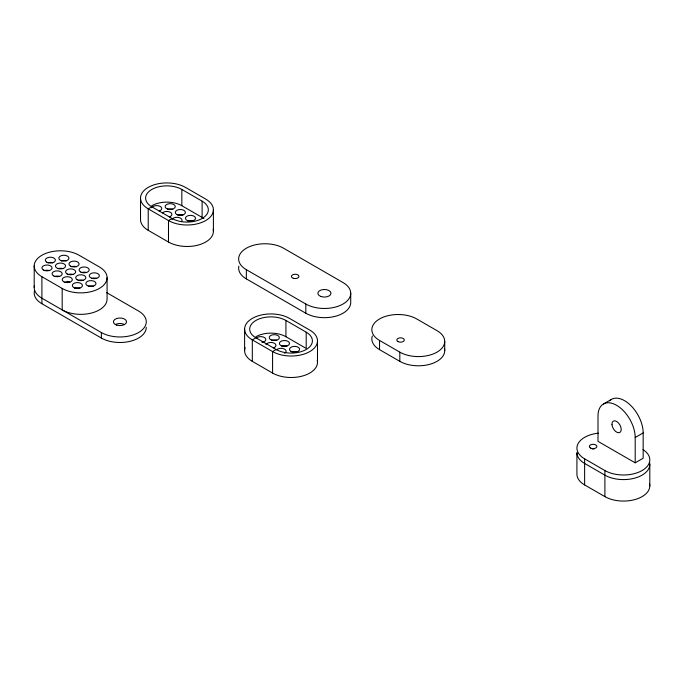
<?xml version="1.0" encoding="UTF-8"?>
<svg xmlns="http://www.w3.org/2000/svg" width="684" height="684" viewBox="0 0 684 684"><rect width="100%" height="100%" fill="white"/><g stroke="black" fill="none" stroke-linecap="round" stroke-linejoin="round"><path stroke-width="1.03" d="M151.814 206.782A21.23 12.261 0 0 1 151.814 189.451A21.23 12.261 0 0 1 181.841 189.451L202.113 201.147A21.23 12.261 0 0 1 202.113 218.487A21.23 12.261 0 0 1 172.086 218.487L151.814 206.782L148.223 208.851L148.223 230.328L168.495 242.033A26.308 15.185 0 0 0 198.728 244.915A26.308 15.185 0 0 0 213.177 229.311M172.086 218.487L168.495 220.556L148.223 208.851A26.308 15.185 0 0 1 148.223 187.373A26.308 15.185 0 0 1 185.424 187.373L205.696 199.078A26.308 15.185 0 0 1 205.696 220.556A26.308 15.185 0 0 1 168.495 220.556L168.495 242.033M255.901 337.793A21.23 12.261 0 0 1 255.901 320.463A21.23 12.261 0 0 1 285.921 320.463L306.193 332.168A21.23 12.261 0 0 1 306.193 349.498A21.23 12.261 0 0 1 276.174 349.498L255.901 337.793L252.311 339.871L252.311 361.349L272.583 373.054A26.308 15.185 0 0 0 302.815 375.935A26.308 15.185 0 0 0 317.265 360.331M276.174 349.498L272.583 351.576L252.311 339.871A26.308 15.185 0 0 1 252.311 318.393A26.308 15.185 0 0 1 289.512 318.393L309.784 330.098A26.308 15.185 0 0 1 309.784 351.576A26.308 15.185 0 0 1 272.583 351.576L272.583 373.054M603.442 403.996L611.41 399.388M643.165 432.912L643.165 458.22L635.197 462.829L635.197 437.512L643.165 432.912A26.308 15.185 60 0 0 630.315 405.065A26.308 15.185 60 0 0 609.512 400.858M635.197 462.829L597.996 441.351L597.996 416.034A26.308 15.185 60 0 1 616.592 405.296A26.308 15.185 60 0 1 635.197 437.512M151.814 205.713A21.23 12.261 0 0 1 181.841 205.713L202.113 217.409A21.23 12.261 0 0 1 203.943 218.615M379.543 340.435L399.815 352.14A26.308 15.185 0 0 0 437.016 352.14A26.308 15.185 0 0 0 437.016 330.663L416.744 318.958A26.308 15.185 0 0 0 379.543 318.958A26.308 15.185 0 0 0 379.543 340.435L379.543 349.644L399.815 361.349A26.308 15.185 0 0 0 430.056 364.23A26.308 15.185 0 0 0 444.497 348.626M598.329 433.177A26.308 15.185 0 0 0 578.083 443.625A26.308 15.185 0 0 0 584.623 458.836L604.895 470.541A26.308 15.185 0 0 0 641.609 470.823A26.308 15.185 0 0 0 643.037 449.636M246.351 269.684L305.816 304.021A26.308 15.185 0 0 0 343.017 304.021A26.308 15.185 0 0 0 343.017 282.543L283.552 248.207A26.308 15.185 0 0 0 246.351 248.207A26.308 15.185 0 0 0 246.351 269.684L246.351 278.892L305.816 313.221A26.308 15.185 0 0 0 334.485 316.512A26.308 15.185 0 0 0 350.721 302.482L350.721 293.282M649.578 462.427A26.308 15.185 0 0 1 635.128 478.031A26.308 15.185 0 0 1 604.895 475.149L584.623 463.444A26.308 15.185 0 0 1 576.92 452.705L576.92 474.183A26.308 15.185 0 0 0 584.623 484.922L604.895 496.627A26.308 15.185 0 0 0 635.128 499.508A26.308 15.185 0 0 0 649.578 483.904M255.901 336.725A21.23 12.261 0 0 1 285.921 336.725L306.193 348.43L306.193 332.168M106.67 292.632L138.57 311.049A26.308 15.185 0 0 1 138.57 332.527A26.308 15.185 0 0 1 101.369 332.527L41.904 298.198A26.308 15.185 0 0 1 34.422 285.476M41.904 276.721L62.176 288.426A26.308 15.185 0 0 0 99.377 288.426A26.308 15.185 0 0 0 99.377 266.948L79.105 255.243A26.308 15.185 0 0 0 41.904 255.243A26.308 15.185 0 0 0 41.904 276.721L41.904 303.722L101.369 338.05A26.308 15.185 0 0 0 130.037 341.342A26.308 15.185 0 0 0 146.273 327.311M649.8 464.41L649.8 485.888M604.895 470.541L604.895 496.627M584.623 458.836L584.623 484.922M444.72 341.401L444.72 350.61M399.815 352.14L399.815 361.349M317.487 340.837L317.487 362.315M305.816 304.021L305.816 313.221M285.921 320.463L285.921 336.725M244.607 329.132L244.607 350.61M213.399 209.817L213.399 231.295M202.113 201.147L202.113 217.409M181.841 189.451L181.841 205.713M140.519 198.112L140.519 219.59A26.308 15.185 0 0 0 148.223 230.328M107.08 277.687L107.08 299.164A26.308 15.185 0 0 1 90.844 313.195A26.308 15.185 0 0 1 62.176 309.903L62.176 288.426M101.369 332.527L101.369 338.05M34.2 265.982L34.2 287.46M41.904 303.722A26.308 15.185 0 0 1 34.422 290.999M67.058 281.321A21.23 12.261 0 0 1 69.144 281.782M115.322 324.626A6.575 3.796 0 0 1 124.616 324.626M61.346 260.861A5.07 2.933 0 0 1 66.416 260.861M47.829 262.81A5.07 2.933 0 0 1 52.907 262.81M44.451 270.608A5.07 2.933 0 0 1 49.53 270.608M71.487 266.709A5.07 2.933 0 0 1 76.557 266.709M57.969 268.658A5.07 2.933 0 0 1 63.039 268.658M68.101 274.515A5.07 2.933 0 0 1 73.179 274.515M81.618 272.565A5.07 2.933 0 0 1 86.688 272.565M64.724 282.312A5.07 2.933 0 0 1 69.802 282.312M78.241 280.363A5.07 2.933 0 0 1 83.311 280.363M88.373 286.22A5.07 2.933 0 0 1 93.451 286.22M91.75 278.414A5.07 2.933 0 0 1 96.829 278.414M74.864 288.169A5.07 2.933 0 0 1 79.934 288.169M54.592 276.464A5.07 2.933 0 0 1 59.662 276.464M281.893 346.121A5.07 2.933 0 0 1 286.964 346.121M276.652 349.781A5.07 2.933 0 0 1 284.134 348.917A5.07 2.933 0 0 1 284.638 353.312M252.311 361.349A26.308 15.185 0 0 1 245.111 347.643M256.38 338.076A5.07 2.933 0 0 1 264.802 337.759A5.07 2.933 0 0 1 262.092 342.368M292.025 351.969A5.07 2.933 0 0 1 297.095 351.969M271.753 340.264A5.07 2.933 0 0 1 276.823 340.264M266.008 344.633A5.07 2.933 0 0 1 274.002 343.069A5.07 2.933 0 0 1 273.446 347.925M262.092 341.923A5.07 2.933 0 0 1 263.314 342.222M379.543 349.644A26.308 15.185 0 0 1 372.353 335.938M592.13 448.978A3.762 2.172 0 0 1 594.08 448.978M246.351 278.892A26.308 15.185 0 0 1 238.87 266.17M167.665 209.253A5.07 2.933 0 0 1 172.744 209.253M151.788 207.765A5.07 2.933 0 0 1 159.782 206.2A5.07 2.933 0 0 1 159.227 211.065M172.06 219.47A5.07 2.933 0 0 1 178.9 217.521A5.07 2.933 0 0 1 181.354 221.693M162.433 212.912A5.07 2.933 0 0 1 170.41 212.305A5.07 2.933 0 0 1 169.358 216.913M177.806 215.109A5.07 2.933 0 0 1 182.876 215.109M187.938 220.958A5.07 2.933 0 0 1 193.016 220.958M61.346 260.715A5.07 2.933 0 0 0 68.956 258.176A5.07 2.933 0 0 0 61.346 255.645A5.07 2.933 0 0 0 61.346 260.715M46.786 262.203A5.07 2.933 0 0 0 55.267 260.886A5.07 2.933 0 0 0 49.06 257.304A5.07 2.933 0 0 0 46.786 262.203M43.4 270A5.07 2.933 0 0 0 51.89 268.692A5.07 2.933 0 0 0 45.674 265.101A5.07 2.933 0 0 0 43.4 270M70.435 266.102A5.07 2.933 0 0 0 78.916 264.785A5.07 2.933 0 0 0 72.709 261.202A5.07 2.933 0 0 0 70.435 266.102M57.969 268.521A5.07 2.933 0 0 0 65.579 265.982A5.07 2.933 0 0 0 57.969 263.443A5.07 2.933 0 0 0 57.969 268.521M67.049 273.908A5.07 2.933 0 0 0 75.539 272.591A5.07 2.933 0 0 0 69.323 269A5.07 2.933 0 0 0 67.049 273.908M80.567 271.95A5.07 2.933 0 0 0 89.057 270.642A5.07 2.933 0 0 0 82.841 267.051A5.07 2.933 0 0 0 80.567 271.95M63.672 281.705A5.07 2.933 0 0 0 72.162 280.397A5.07 2.933 0 0 0 65.946 276.806A5.07 2.933 0 0 0 63.672 281.705M77.189 279.756A5.07 2.933 0 0 0 85.68 278.439A5.07 2.933 0 0 0 79.464 274.857A5.07 2.933 0 0 0 77.189 279.756M87.321 285.604A5.07 2.933 0 0 0 95.811 284.296A5.07 2.933 0 0 0 89.595 280.705A5.07 2.933 0 0 0 87.321 285.604M91.75 278.268A5.07 2.933 0 0 0 99.36 275.738A5.07 2.933 0 0 0 91.75 273.198A5.07 2.933 0 0 0 91.75 278.268M74.864 288.024A5.07 2.933 0 0 0 82.473 285.484A5.07 2.933 0 0 0 74.864 282.954A5.07 2.933 0 0 0 74.864 288.024M53.54 275.857A5.07 2.933 0 0 0 62.03 274.541A5.07 2.933 0 0 0 55.814 270.958A5.07 2.933 0 0 0 53.54 275.857M116.682 325.08A6.575 3.796 0 0 0 126.549 321.788A6.575 3.796 0 0 0 116.682 318.505A6.575 3.796 0 0 0 116.682 325.08M281.893 345.976A5.07 2.933 0 0 0 289.503 343.436A5.07 2.933 0 0 0 281.893 340.906A5.07 2.933 0 0 0 281.893 345.976M290.974 351.362A5.07 2.933 0 0 0 299.464 350.054A5.07 2.933 0 0 0 293.248 346.463A5.07 2.933 0 0 0 290.974 351.362M271.753 340.128A5.07 2.933 0 0 0 279.363 337.588A5.07 2.933 0 0 0 271.753 335.049A5.07 2.933 0 0 0 271.753 340.128M397.9 341.547A3.762 2.172 0 0 0 404.184 340.572A3.762 2.172 0 0 0 399.584 337.913A3.762 2.172 0 0 0 397.9 341.547M611.966 424.661A6.575 3.796 60 0 0 619.328 432.698A6.575 3.796 60 0 0 618.481 422.96A6.575 3.796 60 0 0 611.966 424.661M590.446 448.011A3.762 2.172 0 0 0 596.73 447.037A3.762 2.172 0 0 0 592.13 444.378A3.762 2.172 0 0 0 590.446 448.011M321.129 296.565A6.575 3.796 0 0 0 330.996 293.282A6.575 3.796 0 0 0 321.129 289.99A6.575 3.796 0 0 0 321.129 296.565M293.308 278.285A3.762 2.172 0 0 0 298.951 276.404A3.762 2.172 0 0 0 293.308 274.523A3.762 2.172 0 0 0 293.308 278.285M167.665 209.107A5.07 2.933 0 0 0 175.275 206.577A5.07 2.933 0 0 0 167.665 204.037A5.07 2.933 0 0 0 167.665 209.107M176.754 214.494A5.07 2.933 0 0 0 185.244 213.186A5.07 2.933 0 0 0 179.028 209.595A5.07 2.933 0 0 0 176.754 214.494M187.938 220.812A5.07 2.933 0 0 0 195.547 218.281A5.07 2.933 0 0 0 187.938 215.742A5.07 2.933 0 0 0 187.938 220.812"/></g></svg>
